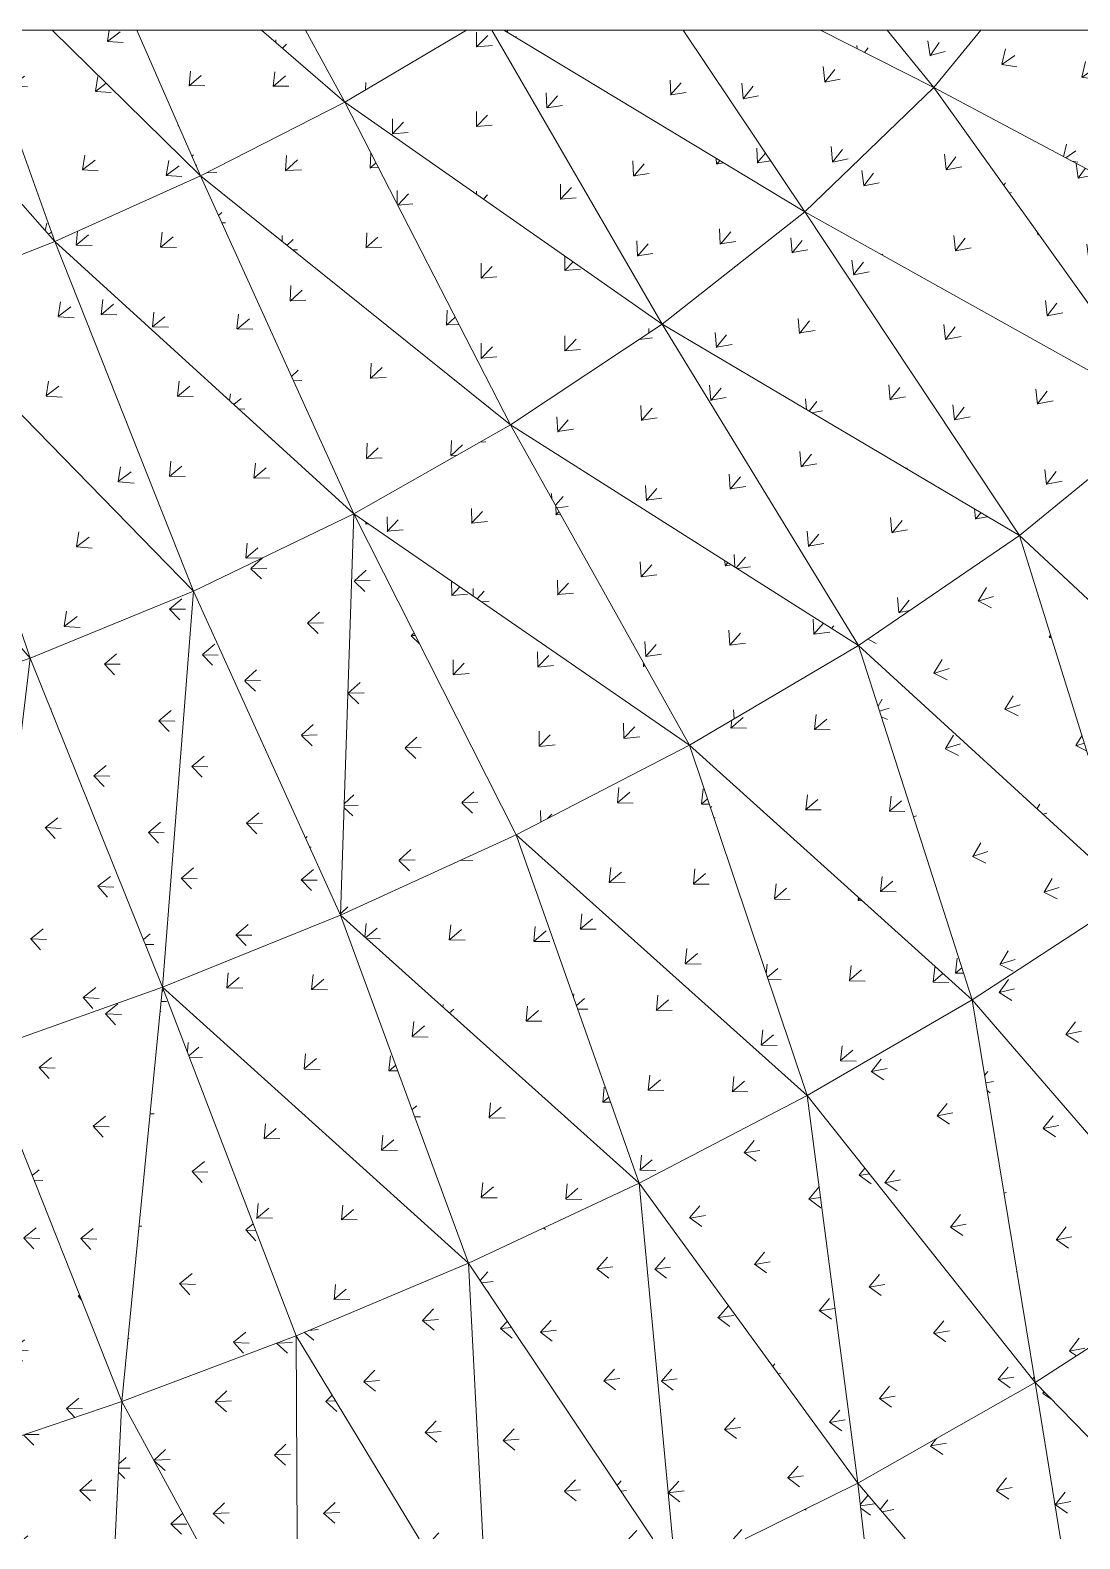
# Model space of a CAD drawing. Header units: millimetres. Extents: x -57519 to 497916, y -349472 to 446842.
# Drawn here: x 409684 to 412777, y -13421 to -8974 of the extents above; entities that cross this region are included whole.
import ezdxf

# ---------------------------------------------------------------- set-up
doc = ezdxf.new("R2010")
doc.units = ezdxf.units.MM
doc.layers.add('A-FLOR', color=192, linetype='Continuous', lineweight=5)
doc.layers.add('A-FLOR-PATT', color=8, linetype='Continuous', lineweight=5)

msp = doc.modelspace()

# ---------------------------------------------------------------- hatches: boundary and pattern name
at = {"layer": 'A-FLOR-PATT'}
h = msp.add_hatch(dxfattribs=at)
h.set_pattern_fill('FP_795', color=256, style=0, pattern_type=2)
h.set_pattern_definition([(33.652, (316493.28, -23914.56), (52.2915, 229.016), [47.364, -309.877]), (352.779, (316493.28, -23914.56), (52.2914, 229.01654), [46.32, -200.722]), (77.138, (316493.28, -23914.56), (-245.083, 31.0525), [44.046, -190.865])])
h.paths.add_polyline_path([(409325.2, -9765.9), (409756.9, -9596.2), (409203.8, -8973.7), (409097.5, -8973.7), (409276.4, -9596.2)], flags=0)
h = msp.add_hatch(dxfattribs=at)
h.set_pattern_fill('FP_792', color=256, style=0, pattern_type=2)
h.set_pattern_definition([(33.798, (316562.66, -23876.78), (52.18377, 229.54296), [47.394, -310.075]), (352.855, (316562.66, -23876.78), (52.18495, 229.5427), [46.273, -200.518]), (77.192, (316562.66, -23876.78), (-244.8751, 30.6958), [44.138, -191.263])])
h.paths.add_polyline_path([(409756.9, -9596.2), (409533.2, -8973.7), (409203.8, -8973.7), (409247.1, -9022.4)], flags=0)
h = msp.add_hatch(dxfattribs=at)
h.set_pattern_fill('FP_794', color=256, style=0, pattern_type=2)
h.set_pattern_definition([(37.056, (316202.17, -27966.27), (38.11237, 231.59081), [47.337, -309.701]), (356.189, (316202.17, -27966.27), (38.1131, 231.5909), [46.381, -200.986]), (80.655, (316202.17, -27966.27), (-246.8212, 16.4397), [44.007, -190.698])])
h.paths.add_polyline_path([(409756.9, -9596.2), (410185.8, -9403.5), (409748.9, -8973.7), (409533.2, -8973.7), (409687.6, -9403.5)], flags=0)
h = msp.add_hatch(dxfattribs=at)
h.set_pattern_fill('FP_793', color=256, style=0, pattern_type=2)
h.set_pattern_definition([(37.531, (316431.44, -27681.17), (37.6989, 233.3307), [47.438, -310.359]), (356.427, (316431.44, -27681.17), (37.6975, 233.33123), [46.223, -200.299]), (80.823, (316431.44, -27681.17), (-246.04345, 15.3608), [44.317, -192.04])])
h.paths.add_polyline_path([(410185.8, -9403.5), (409997.9, -8973.7), (409748.9, -8973.7), (409949.3, -9170.9)], flags=0)
h = msp.add_hatch(dxfattribs=at)
h.set_pattern_fill('FP_797', color=256, style=0, pattern_type=2)
h.set_pattern_definition([(40.561, (315882.02, -31868.06), (23.33545, 233.83934), [47.319, -309.582]), (359.593, (315882.02, -31868.06), (23.33265, 233.83916), [46.465, -201.349]), (84.301, (315882.02, -31868.06), (-247.8077, 1.7636), [44.063, -190.938])])
h.paths.add_polyline_path([(410185.8, -9403.5), (410611.6, -9186.1), (410365.9, -8973.7), (409997.9, -8973.7), (410090.7, -9186.1)], flags=0)
h = msp.add_hatch(dxfattribs=at)
h.set_pattern_fill('FP_796', color=256, style=0, pattern_type=2)
h.set_pattern_definition([(41.687, (316528.24, -30875.36), (22.18772, 238.04202), [47.543, -311.051]), (0.104, (316528.24, -30875.36), (22.18696, 238.04166), [46.051, -199.556]), (84.675, (316528.24, -30875.36), (-245.6063, -0.4454), [44.826, -194.247])])
h.paths.add_polyline_path([(410611.6, -9186.1), (410495.4, -8973.7), (410365.9, -8973.7), (410495.4, -9085.6)], flags=0)
h = msp.add_hatch(dxfattribs=at)
h.set_pattern_fill('FP_798', color=256, style=0, pattern_type=2)
h.set_pattern_definition([(44.769, (315205.22, -35995.87), (5.3895, 236.2168), [47.321, -309.599]), (3.494, (315205.22, -35995.87), (5.39203, 236.2167), [46.588, -201.881]), (88.693, (315205.22, -35995.87), (-248.007, -15.14503), [44.302, -191.976])])
h.paths.add_polyline_path([(410611.6, -9186.1), (410970.1, -8973.7), (410495.4, -8973.7), (410522, -9022.4)], flags=0)
h = msp.add_hatch(dxfattribs=at)
h.set_pattern_fill('FP_711', color=256, style=0, pattern_type=2)
h.set_pattern_definition([(45.893, (315102.82, -38338.87), (0.3122, 234.72565), [47.249, -309.122]), (4.883, (315102.82, -38338.87), (0.312, 234.72547), [46.617, -202.008]), (89.924, (315102.82, -38338.87), (-247.7223, -21.1634), [44.011, -190.715])])
h.paths.add_polyline_path([(411546.7, -9840.4), (411044.8, -8973.7), (410970.1, -8973.7), (410611.6, -9186.1), (411099.4, -9527.4)], flags=0)
h = msp.add_hatch(dxfattribs=at)
h.set_pattern_fill('FP_715', color=256, style=0, pattern_type=2)
h.set_pattern_definition([(49.314, (317799.75, -41451.9), (-11.08926, 235.96562), [47.421, -310.248]), (8.213, (317799.75, -41451.9), (-11.0913, 235.9657), [46.273, -200.515]), (92.691, (317799.75, -41451.9), (-244.2572, -35.25364), [44.292, -191.934])])
h.paths.add_polyline_path([(411546.7, -9840.4), (411966.9, -9508.7), (411080.3, -8973.7), (411044.8, -8973.7), (411354.6, -9508.7)], flags=0)
h = msp.add_hatch(dxfattribs=at)
h.set_pattern_fill('FP_713', color=256, style=0, pattern_type=2)
h.set_pattern_definition([(49.111, (317746.22, -41737), (-10.813, 235.17202), [47.373, -309.934]), (8.127, (317746.22, -41737), (-10.81236, 235.1723), [46.348, -200.84]), (92.632, (317746.22, -41737), (-244.7056, -34.94196), [44.141, -191.279])])
h.paths.add_polyline_path([(411966.9, -9508.7), (411608, -8973.7), (411080.3, -8973.7), (411889.1, -9461.7)], flags=0)
h = msp.add_hatch(dxfattribs=at)
h.set_pattern_fill('FP_717', color=256, style=0, pattern_type=2)
h.set_pattern_definition([(52.588, (320816.01, -44757.48), (-22.8824, 235.53064), [47.491, -310.709]), (11.512, (320816.01, -44757.48), (-22.8829, 235.5304), [46.02, -199.422]), (95.55, (320816.01, -44757.48), (-240.5036, -48.9878), [44.37, -192.27])])
h.paths.add_polyline_path([(411966.9, -9508.7), (412346.8, -9143.1), (412013.5, -8973.7), (411608, -8973.7), (411889.1, -9392.8)], flags=0)
h = msp.add_hatch(dxfattribs=at)
h.set_pattern_fill('FP_714', color=256, style=0, pattern_type=2)
h.set_pattern_definition([(53.073, (321114.31, -44089.4), (-23.72641, 237.39976), [47.567, -311.206]), (11.666, (321114.3, -44089.4), (-23.72595, 237.40045), [45.811, -198.513]), (95.708, (321114.3, -44089.4), (-239.27644, -49.4071), [44.734, -193.848])])
h.paths.add_polyline_path([(412346.8, -9143.1), (412209.6, -8973.7), (412013.5, -8973.7), (412109.3, -9022.4)], flags=0)
h = msp.add_hatch(dxfattribs=at)
h.set_pattern_fill('FP_718', color=256, style=0, pattern_type=2)
h.set_pattern_definition([(56.595, (323407.38, -47807.99), (-38.0873, 235.18824), [47.564, -311.184]), (15.265, (323407.38, -47808), (-38.09014, 235.1883), [45.79, -198.423]), (99.199, (323407.38, -47808), (-235.5965, -64.2953), [44.672, -193.58])])
h.paths.add_polyline_path([(412346.8, -9143.1), (412485.5, -8973.7), (412209.6, -8973.7), (412249, -9022.4)], flags=0)
h = msp.add_hatch(dxfattribs=at)
h.set_pattern_fill('FP_618', color=256, style=0, pattern_type=2)
h.set_pattern_definition([(35.195, (316784.85, -18267.88), (55.8377, 243.39555), [47.33, -309.657]), (350.934, (316784.85, -18267.88), (55.83586, 243.39545), [44.789, -194.087]), (77.08, (316784.85, -18267.88), (-235.8923, 37.63914), [46.822, -202.896])])
h.paths.add_polyline_path([(413422.3, -9716), (412849.9, -8973.7), (412485.5, -8973.7), (412346.8, -9143.1), (412485.5, -9217)], flags=0)
h = msp.add_hatch(dxfattribs=at)
h.set_pattern_fill('FP_615', color=256, style=0, pattern_type=2)
h.set_pattern_definition([(53.057, (314537.13, -43901.04), (-27.47353, 238.96905), [47.516, -310.869]), (11.058, (314537.13, -43901.04), (-27.474, 238.96923), [46.4, -201.066]), (96.559, (314537.13, -43901.04), (-242.8707, -47.4669), [45.102, -195.441])])
h.paths.add_polyline_path([(413035.9, -10106.7), (412346.8, -9143.1), (411966.9, -9508.7), (412346.8, -9721.2)], flags=0)
h = msp.add_hatch(dxfattribs=at)
h.set_pattern_fill('FP_622', color=256, style=0, pattern_type=2)
h.set_pattern_definition([(54.067, (315307.58, -45210.91), (-31.45576, 238.53595), [47.524, -310.927]), (12.069, (315307.58, -45210.91), (-31.45477, 238.53663), [46.364, -200.91]), (97.512, (315307.58, -45210.91), (-241.8091, -51.70236), [45.113, -195.488])])
h.paths.add_polyline_path([(413035.9, -10106.7), (413422.3, -9716), (412346.8, -9143.1)], flags=0)
h = msp.add_hatch(dxfattribs=at)
h.set_pattern_fill('FP_712', color=256, style=0, pattern_type=2)
h.set_pattern_definition([(42.898, (313456.28, -34350.3), (12.07513, 235.1069), [47.241, -309.073]), (1.711, (313456.28, -34350.3), (12.07354, 235.1063), [46.699, -202.361]), (87.06, (313456.28, -34350.3), (-248.949, -7.43515), [44.141, -191.276])])
h.paths.add_polyline_path([(411099.4, -10137.4), (410611.6, -9186.1), (410185.8, -9403.5), (410637.3, -9766.2)], flags=0)
h = msp.add_hatch(dxfattribs=at)
h.set_pattern_fill('FP_716', color=256, style=0, pattern_type=2)
h.set_pattern_definition([(46.346, (315252.38, -37886.49), (-0.21844, 236.45015), [47.37, -309.914]), (5.105, (315252.38, -37886.49), (-0.2195, 236.4504), [46.469, -201.366]), (90.053, (315252.38, -37886.49), (-246.8517, -22.05235), [44.335, -192.116])])
h.paths.add_polyline_path([(411099.4, -10137.4), (411546.7, -9840.4), (410611.6, -9186.1), (411044.8, -10030.9)], flags=0)
h = msp.add_hatch(dxfattribs=at)
h.set_pattern_fill('FP_709', color=256, style=0, pattern_type=2)
h.set_pattern_definition([(39.971, (312545.78, -30367.96), (24.06273, 234.93478), [47.261, -309.205]), (358.634, (312545.78, -30367.96), (24.0624, 234.93414), [46.724, -202.469]), (84.152, (312545.78, -30367.96), (-249.1212, 5.9408), [44.281, -191.883])])
h.paths.add_polyline_path([(410637.3, -10399.1), (410185.8, -9403.5), (409756.9, -9596.2), (410185.8, -9987.3)], flags=0)
h = msp.add_hatch(dxfattribs=at)
h.set_pattern_fill('FP_707', color=256, style=0, pattern_type=2)
h.set_pattern_definition([(43.278, (313568.86, -34019.05), (11.67769, 236.51646), [47.344, -309.745]), (1.911, (313568.86, -34019.05), (11.67535, 236.5169), [46.581, -201.852]), (87.174, (313568.86, -34019.05), (-248.2954, -8.28436), [44.401, -192.404])])
h.paths.add_polyline_path([(410637.3, -10399.1), (411099.4, -10137.4), (410185.8, -9403.5), (410611.6, -10342.6)], flags=0)
h = msp.add_hatch(dxfattribs=at)
h.set_pattern_fill('FP_614', color=256, style=0, pattern_type=2)
h.set_pattern_definition([(51.288, (313666.3, -42891.32), (-21.51136, 237.47721), [47.395, -310.082]), (9.603, (313666.3, -42891.32), (-21.5144, 237.47664), [46.606, -201.958]), (95.176, (313666.3, -42891.32), (-245.08085, -41.46214), [44.709, -193.74])])
h.paths.add_polyline_path([(412599.4, -10463.3), (411966.9, -9508.7), (411546.7, -9840.4), (411966.9, -10089)], flags=0)
h = msp.add_hatch(dxfattribs=at)
h.set_pattern_fill('FP_616', color=256, style=0, pattern_type=2)
h.set_pattern_definition([(52.499, (314257.85, -44625.2), (-26.6275, 236.82346), [47.386, -310.02]), (10.831, (314257.85, -44625.2), (-26.62843, 236.823), [46.62, -202.018]), (96.415, (314257.85, -44625.2), (-244.208, -46.7207), [44.684, -193.632])])
h.paths.add_polyline_path([(412599.4, -10463.3), (413035.9, -10106.7), (411966.9, -9508.7)], flags=0)
h = msp.add_hatch(dxfattribs=at)
h.set_pattern_fill('FP_710', color=256, style=0, pattern_type=2)
h.set_pattern_definition([(37.111, (312163.53, -26580.17), (35.81995, 233.9258), [47.277, -309.305]), (355.679, (312163.53, -26580.17), (35.8217, 233.92495), [46.735, -202.517]), (81.294, (312163.53, -26580.17), (-248.54324, 18.77895), [44.372, -192.28])])
h.paths.add_polyline_path([(410165.1, -10627.2), (409756.9, -9596.2), (409325.2, -9765.9), (409949.3, -10405.9)], flags=0)
h = msp.add_hatch(dxfattribs=at)
h.set_pattern_fill('FP_704', color=256, style=0, pattern_type=2)
h.set_pattern_definition([(40.214, (312606.92, -30170.56), (23.8348, 235.8169), [47.326, -309.627]), (358.768, (312606.92, -30170.56), (23.83177, 235.8171), [46.651, -202.155]), (84.229, (312606.92, -30170.56), (-248.7487, 5.3505), [44.441, -192.577])])
h.paths.add_polyline_path([(410165.1, -10627.2), (410637.3, -10399.1), (409756.9, -9596.2), (410074.8, -10399.1)], flags=0)
h = msp.add_hatch(dxfattribs=at)
h.set_pattern_fill('FP_708', color=256, style=0, pattern_type=2)
h.set_pattern_definition([(34.285, (312217.26, -22931.43), (47.45352, 232.1755), [47.291, -309.403]), (352.798, (312217.26, -22931.43), (47.45276, 232.17574), [46.731, -202.5]), (78.448, (312217.26, -22931.43), (-247.264, 31.2484), [44.433, -192.542])])
h.paths.add_polyline_path([(409683.9, -10824.5), (409325.2, -9765.9), (408891, -9914.3), (409325.2, -10412.8)], flags=0)
h = msp.add_hatch(dxfattribs=at)
h.set_pattern_fill('FP_705', color=256, style=0, pattern_type=2)
h.set_pattern_definition([(37.239, (312188.1, -26474.53), (35.71185, 234.38192), [47.31, -309.524]), (355.752, (312188.1, -26474.53), (35.7127, 234.38253), [46.698, -202.356]), (81.337, (312188.1, -26474.53), (-248.3701, 18.44656), [44.454, -192.634])])
h.paths.add_polyline_path([(409683.9, -10824.5), (410165.1, -10627.2), (409325.2, -9765.9), (409617.1, -10627.2)], flags=0)
h = msp.add_hatch(dxfattribs=at)
h.set_pattern_fill('FP_611', color=256, style=0, pattern_type=2)
h.set_pattern_definition([(49.228, (313007.09, -41228.74), (-14.0812, 236.24372), [47.277, -309.308]), (7.795, (313007.1, -41228.74), (-14.08467, 236.2437), [46.735, -202.517]), (93.411, (313007.1, -41228.74), (-246.94934, -33.8019), [44.374, -192.289])])
h.paths.add_polyline_path([(412125.5, -10787.5), (411546.7, -9840.4), (411099.4, -10137.4), (411889.1, -10637.7)], flags=0)
h = msp.add_hatch(dxfattribs=at)
h.set_pattern_fill('FP_617', color=256, style=0, pattern_type=2)
h.set_pattern_definition([(50.765, (313483.1, -43437.97), (-20.80066, 235.46256), [47.244, -309.092]), (9.352, (313483.1, -43437.97), (-20.80394, 235.462), [46.781, -202.718]), (95.049, (313483.1, -43437.97), (-246.1831, -40.5433), [44.321, -192.058])])
h.paths.add_polyline_path([(412125.5, -10787.5), (412599.4, -10463.3), (411546.7, -9840.4), (411889.1, -10400.8)], flags=0)
h = msp.add_hatch(dxfattribs=at)
h.set_pattern_fill('FP_703', color=256, style=0, pattern_type=2)
h.set_pattern_definition([(34.318, (312219.19, -22884.4), (47.43113, 232.29333), [47.3, -309.459]), (352.817, (312219.2, -22884.4), (47.42995, 232.2935), [46.721, -202.459]), (78.46, (312219.2, -22884.4), (-247.22464, 31.1566), [44.454, -192.633])])
h.paths.add_polyline_path([(409194.6, -10993.7), (409683.9, -10824.5), (408891, -9914.3), (409147, -10824.5)], flags=0)
h = msp.add_hatch(dxfattribs=at)
h.set_pattern_fill('FP_610', color=256, style=0, pattern_type=2)
h.set_pattern_definition([(46.806, (312488.92, -38889.99), (-4.87576, 235.20416), [47.182, -308.686]), (5.572, (312488.92, -38889.99), (-4.8775, 235.20376), [46.807, -202.83]), (91.187, (312488.92, -38889.99), (-248.4573, -24.23514), [44.11, -191.144])])
h.paths.add_polyline_path([(411627, -11081), (411099.4, -10137.4), (410637.3, -10399.1), (411335.8, -10880.4)], flags=0)
h = msp.add_hatch(dxfattribs=at)
h.set_pattern_fill('FP_612', color=256, style=0, pattern_type=2)
h.set_pattern_definition([(48.772, (312895.3, -41615.93), (-13.51736, 234.50122), [47.131, -308.354]), (7.553, (312895.3, -41615.93), (-13.51684, 234.5009), [46.87, -203.101]), (93.299, (312895.3, -41615.93), (-247.8018, -32.8576), [44.042, -190.848])])
h.paths.add_polyline_path([(411627, -11081), (412125.5, -10787.5), (411099.4, -10137.4)], flags=0)
h = msp.add_hatch(dxfattribs=at)
h.set_pattern_fill('FP_496', color=256, style=0, pattern_type=2)
h.set_pattern_definition([(17.993, (326490.79, -1299.07), (129.0875, 215.00628), [46.934, -307.066]), (333.027, (326490.79, -1299.07), (129.0857, 215.0069), [43.676, -189.264]), (59.02, (326490.79, -1299.07), (-207.5996, 105.6557), [47.022, -203.76])])
h.paths.add_polyline_path([(413375.4, -11188.3), (413035.9, -10106.7), (412599.4, -10463.3)], flags=0)
h = msp.add_hatch(dxfattribs=at)
h.set_pattern_fill('FP_608', color=256, style=0, pattern_type=2)
h.set_pattern_definition([(1.541, (339141.06, 12974.77), (185.2846, 170.2503), [46.738, -305.782]), (316.107, (339141.06, 12974.77), (185.2863, 170.2489), [43.479, -188.409]), (42.579, (339141.06, 12974.77), (-167.109, 160.7684), [47.18, -204.446])])
h.paths.add_polyline_path([(410598.4, -11582.9), (410637.3, -10399.1), (410165.1, -10627.2), (410434.6, -11221.6)], flags=0)
h = msp.add_hatch(dxfattribs=at)
h.set_pattern_fill('FP_604', color=256, style=0, pattern_type=2)
h.set_pattern_definition([(1.366, (338737.32, 12645.43), (185.46918, 169.7026), [46.819, -306.313]), (316.093, (338737.32, 12645.43), (185.47185, 169.7), [43.607, -188.964]), (42.458, (338737.32, 12645.43), (-167.56096, 161.2842), [47.136, -204.256])])
h.paths.add_polyline_path([(410598.4, -11582.9), (411116.1, -11345.5), (410637.3, -10399.1), (410610.2, -11221.6)], flags=0)
h = msp.add_hatch(dxfattribs=at)
h.set_pattern_fill('FP_613', color=256, style=0, pattern_type=2)
h.set_pattern_definition([(46.462, (312429.26, -39128.62), (-4.48104, 233.91305), [47.069, -307.947]), (5.378, (312429.26, -39128.62), (-4.48044, 233.91274), [46.899, -203.231]), (91.098, (312429.26, -39128.62), (-249.02943, -23.44634), [43.867, -190.089])])
h.paths.add_polyline_path([(411116.1, -11345.5), (411627, -11081), (410637.3, -10399.1), (411053.4, -11221.6)], flags=0)
h = msp.add_hatch(dxfattribs=at)
h.set_pattern_fill('FP_495', color=256, style=0, pattern_type=2)
h.set_pattern_definition([(17.314, (325416.17, -1711.06), (130.57766, 212.54478), [47.178, -308.658]), (332.982, (325416.17, -1711.06), (130.5749, 212.5462), [44.017, -190.739]), (58.436, (325416.17, -1711.06), (-209.13576, 106.6435), [46.772, -202.679])])
h.paths.add_polyline_path([(412930.2, -11524.4), (412599.4, -10463.3), (412125.5, -10787.5), (412599.5, -11221.6)], flags=0)
h = msp.add_hatch(dxfattribs=at)
h.set_pattern_fill('FP_497', color=256, style=0, pattern_type=2)
h.set_pattern_definition([(17.644, (326285.11, -1610.07), (130.22112, 213.59726), [47.036, -307.732]), (332.966, (326285.11, -1610.07), (130.2187, 213.5985), [43.754, -189.602]), (58.631, (326285.11, -1610.07), (-207.8578, 106.06754), [46.905, -203.257])])
h.paths.add_polyline_path([(412930.2, -11524.4), (413375.4, -11188.3), (412599.4, -10463.3), (412835.8, -11221.6)], flags=0)
h = msp.add_hatch(dxfattribs=at)
h.set_pattern_fill('FP_609', color=256, style=0, pattern_type=2)
h.set_pattern_definition([(359.157, (340869.5, 14248.51), (192.0703, 162.0717), [46.807, -306.232]), (313.894, (340869.5, 14248.5), (192.0712, 162.0708), [43.521, -188.592]), (40.158, (340869.5, 14248.51), (-160.9301, 167.26514), [47.121, -204.192])])
h.paths.add_polyline_path([(410074.3, -11795.1), (410165.1, -10627.2), (409683.9, -10824.5), (409949.3, -11484.3)], flags=0)
h = msp.add_hatch(dxfattribs=at)
h.set_pattern_fill('FP_601', color=256, style=0, pattern_type=2)
h.set_pattern_definition([(359.117, (340745.31, 14001.73), (192.1085, 161.9447), [46.824, -306.344]), (313.889, (340745.31, 14001.73), (192.1073, 161.9461), [43.549, -188.712]), (40.131, (340745.31, 14001.73), (-161.0191, 167.3865), [47.111, -204.149])])
h.paths.add_polyline_path([(410074.3, -11795.1), (410598.4, -11582.9), (410165.1, -10627.2), (410118.9, -11221.6)], flags=0)
h = msp.add_hatch(dxfattribs=at)
h.set_pattern_fill('FP_492', color=256, style=0, pattern_type=2)
h.set_pattern_definition([(40.392, (312841.41, -31523.73), (25.99642, 236.4617), [47.472, -310.584]), (358.97, (312841.4, -31523.73), (25.9958, 236.4609), [46.265, -200.484]), (83.726, (312841.4, -31523.73), (-246.70976, 4.4368), [44.604, -193.282])])
h.paths.add_polyline_path([(412460.3, -11832.4), (412125.5, -10787.5), (411627, -11081), (411782.9, -11221.6)], flags=0)
h = msp.add_hatch(dxfattribs=at)
h.set_pattern_fill('FP_499', color=256, style=0, pattern_type=2)
h.set_pattern_definition([(17.504, (325011.5, -2256.27), (129.62638, 212.529), [47.238, -309.053]), (333.373, (325011.5, -2256.27), (129.628, 212.5284), [44.081, -191.019]), (58.62, (325011.5, -2256.27), (-210.1672, 105.36616), [46.676, -202.265])])
h.paths.add_polyline_path([(412460.3, -11832.4), (412930.2, -11524.4), (412125.5, -10787.5), (412264.6, -11221.6)], flags=0)
h = msp.add_hatch(dxfattribs=at)
h.set_pattern_fill('FP_606', color=256, style=0, pattern_type=2)
h.set_pattern_definition([(356.878, (342459.3, 15533.13), (198.11644, 154.206), [46.873, -306.663]), (311.764, (342459.3, 15533.13), (198.1159, 154.20655), [43.604, -188.949]), (37.896, (342459.3, 15533.13), (-154.89455, 173.4602), [47.073, -203.984])])
h.paths.add_polyline_path([(409544.4, -11984), (409683.9, -10824.5), (409194.6, -10993.7), (409275.1, -11221.6)], flags=0)
h = msp.add_hatch(dxfattribs=at)
h.set_pattern_fill('FP_602', color=256, style=0, pattern_type=2)
h.set_pattern_definition([(356.967, (342559.61, 15332.03), (198.0426, 154.48875), [46.837, -306.427]), (311.779, (342559.6, 15332.03), (198.04245, 154.489), [43.543, -188.688]), (37.957, (342559.6, 15332.03), (-154.7265, 173.17964), [47.095, -204.078])])
h.paths.add_polyline_path([(409544.4, -11984), (410074.3, -11795.1), (409683.9, -10824.5), (409636.1, -11221.6)], flags=0)
h = msp.add_hatch(dxfattribs=at)
h.set_pattern_fill('FP_491', color=256, style=0, pattern_type=2)
h.set_pattern_definition([(40.39, (311699.46, -31567.82), (24.08145, 235.54537), [47.367, -309.897]), (359.066, (311699.46, -31567.82), (24.08175, 235.54575), [46.512, -201.55]), (84.163, (311699.46, -31567.82), (-248.029, 4.0412), [44.395, -192.378])])
h.paths.add_polyline_path([(411973.8, -12114.4), (411627, -11081), (411116.1, -11345.5), (411627, -11803.4)], flags=0)
h = msp.add_hatch(dxfattribs=at)
h.set_pattern_fill('FP_493', color=256, style=0, pattern_type=2)
h.set_pattern_definition([(40.336, (312727.22, -31486.95), (26.05073, 236.25194), [47.461, -310.513]), (358.944, (312727.22, -31486.95), (26.05346, 236.25197), [46.286, -200.575]), (83.707, (312727.22, -31486.95), (-246.8196, 4.549), [44.566, -193.119])])
h.paths.add_polyline_path([(411973.8, -12114.4), (412460.3, -11832.4), (411627, -11081), (411879.2, -11832.4)], flags=0)
h = msp.add_hatch(dxfattribs=at)
h.set_pattern_fill('FP_488', color=256, style=0, pattern_type=2)
h.set_pattern_definition([(40.288, (310711.22, -31314.95), (22.85418, 234.84178), [47.261, -309.201]), (359.001, (310711.22, -31314.95), (22.8539, 234.84124), [46.705, -202.389]), (84.442, (310711.22, -31314.95), (-249.0563, 4.34235), [44.241, -191.71])])
h.paths.add_polyline_path([(411478.3, -12372.4), (411116.1, -11345.5), (410598.4, -11582.9), (411130.4, -12060.2)], flags=0)
h = msp.add_hatch(dxfattribs=at)
h.set_pattern_fill('FP_490', color=256, style=0, pattern_type=2)
h.set_pattern_definition([(40.409, (311652.94, -31492.4), (24.06287, 235.61453), [47.371, -309.926]), (359.076, (311652.94, -31492.4), (24.0617, 235.6146), [46.505, -201.523]), (84.169, (311652.94, -31492.4), (-247.9968, 3.9998), [44.408, -192.433])])
h.paths.add_polyline_path([(411478.3, -12372.4), (411973.8, -12114.4), (411116.1, -11345.5), (411387.3, -12114.4)], flags=0)
h = msp.add_hatch(dxfattribs=at)
h.set_pattern_fill('FP_362', color=256, style=0, pattern_type=2)
h.set_pattern_definition([(12.596, (328396.13, 2907.1), (148.7178, 201.6715), [46.965, -307.269]), (327.723, (328396.13, 2907.1), (148.7178, 201.67184), [43.686, -189.308]), (53.594, (328396.13, 2907.1), (-196.99063, 124.42175), [46.983, -203.593])])
h.paths.add_polyline_path([(413151.3, -12632.8), (412930.2, -11524.4), (412460.3, -11832.4)], flags=0)
h = msp.add_hatch(dxfattribs=at)
h.set_pattern_fill('FP_489', color=256, style=0, pattern_type=2)
h.set_pattern_definition([(40.132, (309818.09, -30893.8), (21.98863, 234.26602), [47.151, -308.482]), (358.844, (309818.09, -30893.8), (21.9887, 234.26607), [46.868, -203.097]), (84.638, (309818.09, -30893.8), (-249.9144, 5.04207), [44.118, -191.178])])
h.paths.add_polyline_path([(410976.2, -12607.8), (410598.4, -11582.9), (410074.3, -11795.1), (410598.4, -12267.3)], flags=0)
h = msp.add_hatch(dxfattribs=at)
h.set_pattern_fill('FP_494', color=256, style=0, pattern_type=2)
h.set_pattern_definition([(40.365, (310700.3, -31228.2), (22.77928, 235.12022), [47.281, -309.336]), (359.043, (310700.3, -31228.2), (22.78215, 235.1193), [46.683, -202.292]), (84.466, (310700.3, -31228.2), (-248.93946, 4.1562), [44.291, -191.929])])
h.paths.add_polyline_path([(410976.2, -12607.8), (411478.3, -12372.4), (410598.4, -11582.9), (410889.4, -12372.4)], flags=0)
h = msp.add_hatch(dxfattribs=at)
h.set_pattern_fill('FP_486', color=256, style=0, pattern_type=2)
h.set_pattern_definition([(357.629, (339346.72, 15647.92), (195.1881, 158.13446), [46.962, -307.245]), (312.569, (339346.72, 15647.92), (195.1885, 158.1337), [43.991, -190.628]), (39.013, (339346.72, 15647.92), (-158.7151, 172.7874), [47.101, -204.105])])
h.paths.add_polyline_path([(409954, -13016.4), (410074.3, -11795.1), (409544.4, -11984), (409949.3, -13004.5)], flags=0)
h = msp.add_hatch(dxfattribs=at)
h.set_pattern_fill('FP_480', color=256, style=0, pattern_type=2)
h.set_pattern_definition([(357.793, (339588.81, 15472.65), (195.0464, 158.65347), [46.895, -306.809]), (312.597, (339588.8, 15472.65), (195.0455, 158.655), [43.88, -190.145]), (39.126, (339588.8, 15472.65), (-158.3967, 172.27265), [47.142, -204.282])])
h.paths.add_polyline_path([(409954, -13016.4), (410467.9, -12822), (410074.3, -11795.1)], flags=0)
h = msp.add_hatch(dxfattribs=at)
h.set_pattern_fill('FP_483', color=256, style=0, pattern_type=2)
h.set_pattern_definition([(40.263, (309824.16, -30806.42), (21.86763, 234.73897), [47.19, -308.74]), (358.922, (309824.16, -30806.42), (21.86414, 234.7392), [46.834, -202.948]), (84.678, (309824.16, -30806.42), (-249.73844, 4.70224), [44.204, -191.551])])
h.paths.add_polyline_path([(410467.9, -12822), (410976.2, -12607.8), (410074.3, -11795.1), (410385.8, -12607.8)], flags=0)
h = msp.add_hatch(dxfattribs=at)
h.set_pattern_fill('FP_366', color=256, style=0, pattern_type=2)
h.set_pattern_definition([(10.692, (328664.26, 4526.07), (154.68977, 196.74424), [47.059, -307.884]), (326.005, (328664.26, 4526.07), (154.6893, 196.7443), [43.894, -190.208]), (51.824, (328664.26, 4526.07), (-194.0917, 130.8917), [46.926, -203.348])])
h.paths.add_polyline_path([(412645.6, -12960), (412460.3, -11832.4), (411973.8, -12114.4), (412460.3, -12726.7)], flags=0)
h = msp.add_hatch(dxfattribs=at)
h.set_pattern_fill('FP_347', color=256, style=0, pattern_type=2)
h.set_pattern_definition([(11.063, (329559.77, 4582.65), (154.28698, 197.90252), [46.892, -306.788]), (326.005, (329559.77, 4582.65), (154.2861, 197.90275), [43.607, -188.964]), (52.06, (329559.77, 4582.65), (-192.82156, 130.03356), [47.051, -203.887])])
h.paths.add_polyline_path([(412645.6, -12960), (413151.3, -12632.8), (412460.3, -11832.4)], flags=0)
h = msp.add_hatch(dxfattribs=at)
h.set_pattern_fill('FP_481', color=256, style=0, pattern_type=2)
h.set_pattern_definition([(357.891, (338721.86, 15468.35), (194.23525, 158.79257), [47.024, -307.656]), (312.992, (338721.86, 15468.35), (194.236, 158.7914), [44.051, -190.888]), (39.267, (338721.86, 15468.35), (-160.2054, 171.84516), [47.041, -203.842])])
h.paths.add_polyline_path([(409435, -13192.4), (409954, -13016.4), (409544.4, -11984)], flags=0)
h = msp.add_hatch(dxfattribs=at)
h.set_pattern_fill('FP_356', color=256, style=0, pattern_type=2)
h.set_pattern_definition([(8.917, (329221.17, 6123.28), (160.2733, 191.962), [47.117, -308.262]), (324.347, (329221.17, 6123.28), (160.27196, 191.9638), [44.03, -190.797]), (50.141, (329221.17, 6123.28), (-190.81064, 136.87644), [46.889, -203.185])])
h.paths.add_polyline_path([(412123.6, -13256.3), (411973.8, -12114.4), (411478.3, -12372.4), (411973.8, -13051.1)], flags=0)
h = msp.add_hatch(dxfattribs=at)
h.set_pattern_fill('FP_348', color=256, style=0, pattern_type=2)
h.set_pattern_definition([(9.199, (329839.88, 6041.23), (159.99775, 192.84504), [47.003, -307.514]), (324.366, (329839.88, 6041.23), (159.99614, 192.847), [43.823, -189.901]), (50.319, (329839.88, 6041.23), (-189.9602, 136.16874), [46.983, -203.593])])
h.paths.add_polyline_path([(412123.6, -13256.3), (412645.6, -12960), (411973.8, -12114.4)], flags=0)
h = msp.add_hatch(dxfattribs=at)
h.set_pattern_fill('FP_350', color=256, style=0, pattern_type=2)
h.set_pattern_definition([(6.994, (330281.79, 7819.12), (166.43135, 186.4822), [47.145, -308.442]), (322.486, (330281.8, 7819.12), (166.43324, 186.481), [44.087, -191.045]), (48.251, (330281.79, 7819.12), (-186.50794, 143.1862), [46.866, -203.085])])
h.paths.add_polyline_path([(411519, -13420.8), (411577, -13420.8), (411478.3, -12372.4), (410976.2, -12607.8), (411116.1, -12817.4)], flags=0)
h = msp.add_hatch(dxfattribs=at)
h.set_pattern_fill('FP_346', color=256, style=0, pattern_type=2)
h.set_pattern_definition([(7.159, (330610.56, 7610.05), (166.2868, 187.00003), [47.083, -308.041]), (322.506, (330610.56, 7610.05), (166.28736, 187.0006), [43.972, -190.543]), (48.355, (330610.56, 7610.05), (-186.0674, 142.7454), [46.92, -203.321])])
h.paths.add_polyline_path([(411791.1, -13420.8), (412123.6, -13256.3), (411478.3, -12372.4), (411577, -13420.8)], flags=0)
h = msp.add_hatch(dxfattribs=at)
h.set_pattern_fill('FP_349', color=256, style=0, pattern_type=2)
h.set_pattern_definition([(4.847, (331850.17, 9623.99), (173.3083, 180.03957), [47.148, -308.467]), (320.358, (331850.17, 9624), (173.3064, 180.0406), [44.081, -191.018]), (46.092, (331850.17, 9624), (-181.037, 149.98954), [46.856, -203.044])])
h.paths.add_polyline_path([(411018.2, -13420.8), (410976.2, -12607.8), (410467.9, -12822), (410830.6, -13420.8)], flags=0)
h = msp.add_hatch(dxfattribs=at)
h.set_pattern_fill('FP_343', color=256, style=0, pattern_type=2)
h.set_pattern_definition([(4.914, (331963.1, 9334.71), (173.25448, 180.25057), [47.125, -308.313]), (320.368, (331963.1, 9334.7), (173.2546, 180.25), [44.036, -190.821]), (46.134, (331963.1, 9334.7), (-180.8771, 149.8027), [46.878, -203.137])])
h.paths.add_polyline_path([(411018.2, -13420.8), (411519, -13420.8), (410976.2, -12607.8)], flags=0)
h = msp.add_hatch(dxfattribs=at)
h.set_pattern_fill('FP_266', color=256, style=0, pattern_type=2)
h.set_pattern_definition([(13.029, (327304.9, 2125.33), (147.39962, 202.22752), [46.991, -307.44]), (328.281, (327304.9, 2125.33), (147.3982, 202.2283), [43.624, -189.036]), (53.913, (327304.9, 2125.33), (-197.90904, 122.32165), [46.921, -203.324])])
h.paths.add_polyline_path([(413317.1, -13420.8), (413151.3, -12632.8), (412645.6, -12960), (413093.8, -13420.8), (413151.3, -13420.8)], flags=0)
h = msp.add_hatch(dxfattribs=at)
h.set_pattern_fill('FP_345', color=256, style=0, pattern_type=2)
h.set_pattern_definition([(2.501, (333869.04, 11494.5), (180.6996, 172.66463), [47.131, -308.353]), (317.985, (333869.04, 11494.5), (180.70045, 172.6634), [44.024, -190.769]), (43.697, (333869.04, 11494.5), (-174.4439, 157.1533), [46.862, -203.069])])
h.paths.add_polyline_path([(410467.9, -13420.8), (410470.6, -13420.8), (410467.9, -12822), (409954, -13016.4), (410173.7, -13420.8)], flags=0)
h = msp.add_hatch(dxfattribs=at)
h.set_pattern_fill('FP_341', color=256, style=0, pattern_type=2)
h.set_pattern_definition([(2.491, (333826.07, 11163.56), (180.7067, 172.6331), [47.134, -308.375]), (317.983, (333826.07, 11163.56), (180.70854, 172.631), [44.03, -190.798]), (43.69, (333826.07, 11163.56), (-174.4641, 157.184), [46.859, -203.055])])
h.paths.add_polyline_path([(410830.6, -13420.8), (410467.9, -12822), (410473, -13420.8)], flags=0)
h = msp.add_hatch(dxfattribs=at)
h.set_pattern_fill('FP_264', color=256, style=0, pattern_type=2)
h.set_pattern_definition([(10.501, (327441.29, 4622.3), (155.1528, 196.28647), [47.083, -308.042]), (325.859, (327441.29, 4622.3), (155.15496, 196.28516), [43.954, -190.469]), (51.676, (327441.29, 4622.3), (-194.0249, 131.563), [46.913, -203.289])])
h.paths.add_polyline_path([(412720.1, -13420.8), (412645.6, -12960), (412123.6, -13256.3), (412262.4, -13420.8), (412645.6, -13420.8)], flags=0)
h = msp.add_hatch(dxfattribs=at)
h.set_pattern_fill('FP_261', color=256, style=0, pattern_type=2)
h.set_pattern_definition([(11.153, (329052.97, 4936.93), (154.41727, 198.31522), [46.778, -306.043]), (325.848, (329052.97, 4936.93), (154.4193, 198.3146), [43.443, -188.252]), (52.094, (329052.97, 4936.93), (-191.7396, 130.0698), [47.127, -204.217])])
h.paths.add_polyline_path([(412720.1, -13420.8), (413093.8, -13420.8), (412645.6, -12960)], flags=0)
h = msp.add_hatch(dxfattribs=at)
h.set_pattern_fill('FP_344', color=256, style=0, pattern_type=2)
h.set_pattern_definition([(359.986, (336274.74, 13383.07), (188.39218, 164.41597), [47.094, -308.11]), (315.399, (336274.74, 13383.07), (188.3932, 164.41505), [43.928, -190.353]), (41.112, (336274.74, 13383.07), (-166.8109, 164.5037), [46.884, -203.164])])
h.paths.add_polyline_path([(409899.7, -13420.8), (409934.8, -13420.8), (409949.3, -13018), (409435, -13192.4), (409544.5, -13420.8)], flags=0)
h = msp.add_hatch(dxfattribs=at)
h.set_pattern_fill('FP_342', color=256, style=0, pattern_type=2)
h.set_pattern_definition([(359.92, (336124.47, 13040.86), (188.43746, 164.20705), [47.116, -308.255]), (315.386, (336124.47, 13040.86), (188.43516, 164.209), [43.97, -190.538]), (41.07, (336124.47, 13040.86), (-166.9353, 164.7016), [46.865, -203.08])])
h.paths.add_polyline_path([(409934.8, -13420.8), (410173.7, -13420.8), (409954, -13016.4), (409945.7, -13192.4)], flags=0)
h = msp.add_hatch(dxfattribs=at)
h.set_pattern_fill('FP_262', color=256, style=0, pattern_type=2)
h.set_pattern_definition([(7.913, (328047.96, 7109.32), (163.04937, 189.7456), [47.154, -308.504]), (323.351, (328047.96, 7109.32), (163.04786, 189.7476), [44.222, -191.627]), (49.328, (328047.96, 7109.32), (-189.2232, 140.78134), [46.908, -203.269])])
h.paths.add_polyline_path([(412123.6, -13420.8), (412142.2, -13420.8), (412123.6, -13256.3), (411791.1, -13420.8), (412097.5, -13420.8)], flags=0)
h = msp.add_hatch(dxfattribs=at)
h.set_pattern_fill('FP_260', color=256, style=0, pattern_type=2)
h.set_pattern_definition([(8.506, (329362.97, 7255.24), (162.4406, 191.59353), [46.905, -306.874]), (323.389, (329362.97, 7255.24), (162.4413, 191.5932), [43.785, -189.734]), (49.707, (329362.97, 7255.24), (-187.44545, 139.2654), [47.098, -204.09])])
h.paths.add_polyline_path([(412142.2, -13420.8), (412262.4, -13420.8), (412123.6, -13256.3)], flags=0)

# ---------------------------------------------------------------- linework, layer by layer
at = {"layer": 'A-FLOR'}
for p, q in [((413124.4, -8973.7), (408266.2, -8973.7)), ((409203.8, -8973.7), (409756.9, -9596.2)), ((409756.9, -9596.2), (409533.2, -8973.7)), ((409748.9, -8973.7), (410185.8, -9403.5)), ((410185.8, -9403.5), (409997.9, -8973.7)), ((410365.9, -8973.7), (410611.6, -9186.1)), ((410611.6, -9186.1), (410495.4, -8973.7)), ((410611.6, -9186.1), (410970.1, -8973.7)), ((411546.7, -9840.4), (411044.8, -8973.7)), ((411080.3, -8973.7), (411966.9, -9508.7)), ((411966.9, -9508.7), (411608, -8973.7)), ((412013.5, -8973.7), (412346.8, -9143.1)), ((412346.8, -9143.1), (412209.6, -8973.7)), ((412346.8, -9143.1), (412485.5, -8973.7)), ((411966.9, -9508.7), (412346.8, -9143.1)), ((413035.9, -10106.7), (412346.8, -9143.1)), ((412346.8, -9143.1), (413422.3, -9716)), ((410185.8, -9403.5), (410611.6, -9186.1)), ((410611.6, -9186.1), (411546.7, -9840.4)), ((411099.4, -10137.4), (410611.6, -9186.1)), ((409756.9, -9596.2), (410185.8, -9403.5)), ((411099.4, -10137.4), (410185.8, -9403.5)), ((410185.8, -9403.5), (410637.3, -10399.1)), ((411546.7, -9840.4), (411966.9, -9508.7)), ((412599.4, -10463.3), (411966.9, -9508.7)), ((411966.9, -9508.7), (413035.9, -10106.7)), ((409325.2, -9765.9), (409756.9, -9596.2)), ((410637.3, -10399.1), (409756.9, -9596.2)), ((409756.9, -9596.2), (410165.1, -10627.2)), ((410165.1, -10627.2), (409325.2, -9765.9)), ((409325.2, -9765.9), (409683.9, -10824.5)), ((411099.4, -10137.4), (411546.7, -9840.4)), ((412125.5, -10787.5), (411546.7, -9840.4)), ((411546.7, -9840.4), (412599.4, -10463.3)), ((409683.9, -10824.5), (408891, -9914.3)), ((410637.3, -10399.1), (411099.4, -10137.4)), ((411627, -11081), (411099.4, -10137.4)), ((411099.4, -10137.4), (412125.5, -10787.5)), ((412599.4, -10463.3), (413035.9, -10106.7)), ((410165.1, -10627.2), (410637.3, -10399.1)), ((410637.3, -10399.1), (410598.4, -11582.9)), ((411116.1, -11345.5), (410637.3, -10399.1)), ((410637.3, -10399.1), (411627, -11081)), ((412125.5, -10787.5), (412599.4, -10463.3)), ((412930.2, -11524.4), (412599.4, -10463.3)), ((412599.4, -10463.3), (413375.4, -11188.3)), ((409683.9, -10824.5), (410165.1, -10627.2)), ((410165.1, -10627.2), (410074.3, -11795.1)), ((410598.4, -11582.9), (410165.1, -10627.2)), ((411627, -11081), (412125.5, -10787.5)), ((412460.3, -11832.4), (412125.5, -10787.5)), ((412125.5, -10787.5), (412930.2, -11524.4)), ((409194.6, -10993.7), (409683.9, -10824.5)), ((409683.9, -10824.5), (409544.4, -11984)), ((410074.3, -11795.1), (409683.9, -10824.5)), ((411116.1, -11345.5), (411627, -11081)), ((411973.8, -12114.4), (411627, -11081)), ((411627, -11081), (412460.3, -11832.4)), ((410598.4, -11582.9), (411116.1, -11345.5)), ((411478.3, -12372.4), (411116.1, -11345.5)), ((411973.8, -12114.4), (411116.1, -11345.5)), ((412460.3, -11832.4), (412930.2, -11524.4)), ((410074.3, -11795.1), (410598.4, -11582.9)), ((410598.4, -11582.9), (411478.3, -12372.4)), ((410976.2, -12607.8), (410598.4, -11582.9)), ((409544.4, -11984), (410074.3, -11795.1)), ((410074.3, -11795.1), (409954, -13016.4)), ((410467.9, -12822), (410074.3, -11795.1)), ((410976.2, -12607.8), (410074.3, -11795.1)), ((411973.8, -12114.4), (412460.3, -11832.4)), ((413151.3, -12632.8), (412460.3, -11832.4)), ((412460.3, -11832.4), (412645.6, -12960)), ((409954, -13016.4), (409544.4, -11984)), ((411478.3, -12372.4), (411973.8, -12114.4)), ((412645.6, -12960), (411973.8, -12114.4)), ((411973.8, -12114.4), (412123.6, -13256.3)), ((410976.2, -12607.8), (411478.3, -12372.4)), ((412123.6, -13256.3), (411478.3, -12372.4)), ((411478.3, -12372.4), (411577, -13420.8)), ((410976.2, -12607.8), (410467.9, -12822)), ((410976.2, -12607.8), (411018.2, -13420.8)), ((411519, -13420.8), (410976.2, -12607.8)), ((412645.6, -12960), (413151.3, -12632.8)), ((410467.9, -12822), (409954, -13016.4)), ((410830.6, -13420.8), (410467.9, -12822)), ((410467.9, -12822), (410470.6, -13420.8)), ((412123.6, -13256.3), (412645.6, -12960)), ((413093.8, -13420.8), (412645.6, -12960)), ((412645.6, -12960), (412720.1, -13420.8)), ((409954, -13016.4), (409435, -13192.4)), ((409954, -13016.4), (409934.8, -13420.8)), ((410173.7, -13420.8), (409954, -13016.4)), ((411791.1, -13420.8), (412123.6, -13256.3)), ((412123.6, -13256.3), (412142.2, -13420.8)), ((412262.4, -13420.8), (412123.6, -13256.3))]:
    msp.add_line(p, q, dxfattribs=at)

doc.saveas('drawing.dxf')
